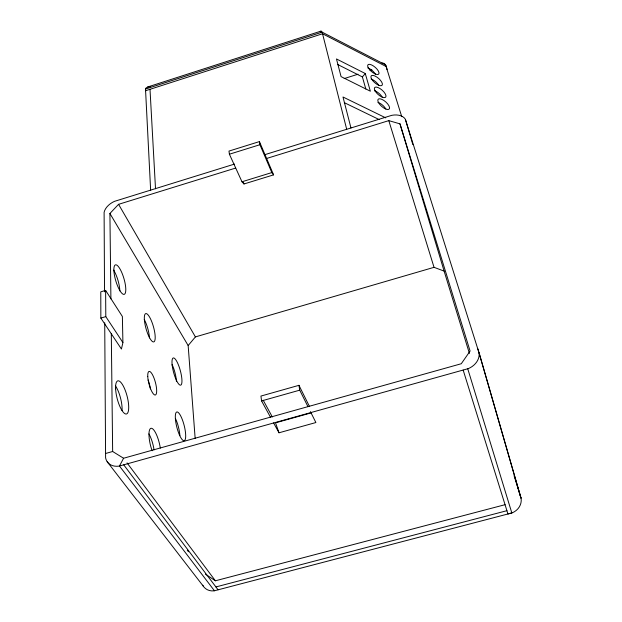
<?xml version="1.0" encoding="UTF-8"?>
<svg xmlns="http://www.w3.org/2000/svg" width="622" height="622" viewBox="0 0 622 622"><rect width="100%" height="100%" fill="white"/><g stroke="black" fill="none" stroke-linecap="round" stroke-linejoin="round"><path stroke-width="0.93" d="M150.641 190.309L145.509 89.047L146.007 88.021L147.826 86.94L321.045 31.1L322.134 32.142L346.687 129.267M122.915 342.59L121.422 349.028L100.85 318.091L100.772 291.842L105.616 290.388L122.371 316.474L122.915 342.59L105.802 316.621L105.616 290.388M266.613 158.47L388.797 120.629L399.977 123.856L470.092 351.057L461.275 363.738L123.584 458.243L119.471 466.018L118.779 466.158A17.502 13.039 -39.4 0 1 105.6 457.909L104.721 322.771M320.268 31.909L321.045 31.1M195.16 438.518L188.155 345.529L195.409 336.906L434.032 267.328L444.108 271.091L469.416 353.428M365.822 89.032L362.385 76.926L365.277 73.528L336.463 58.95L341.074 76.615L370.362 91.209L365.277 73.528M110.903 298.887L109.915 213.478L118.569 204.327L235.676 168.057M467.76 368.815L511.836 512.963L214.435 590.768L119.471 466.018L468.49 368.551A17.805 14.407 -13.7 0 0 479.127 353.133L405.303 119.16A14.407 9.447 -17.5 0 0 391.798 115.319L265.096 154.59M145.509 89.047L322.134 32.142L385.609 64.89L401.742 116.641M145.595 90.726L322.538 33.751L386.114 66.507M344.16 78.59L358.015 74.205M370.028 70.41L371.878 69.827M259.421 141.591L228.982 151.084L229.394 154.217L241.981 181.772L243.987 183.972L273.594 174.868L259.421 141.591L259.926 144.708L271.822 172.582L273.594 174.868M229.394 154.217L259.926 144.708M234.478 164.091L114.541 201.334A13.972 8.856 -29.5 0 0 104.107 212.327L104.535 291.788M241.981 181.772L271.822 172.582M100.85 318.091L105.802 316.621M309.507 406.57L298.957 385.321L260.937 396.066L261.574 400.918L270.446 417.144M261.574 400.918L299.734 390.157L307.952 406.648M105.515 453.508L112.652 451.502L123.584 458.243M311.536 412.775L275.523 422.828L279.006 432.788L315.883 422.54L310.456 411.663M205.377 574.114L215.399 580.793L505.118 504.675M215.904 586.935L506.914 510.693M147.826 86.94L150.687 86.559M214.435 590.768L213.836 590.869A14.959 12.448 -46.8 0 1 202.71 585.201M381.955 63.001C385.617 62.744 386.557 66.764 387.024 69.578M344.339 102.669L379.241 119.603M385.78 117.877L342.994 97.001L350.971 127.984M337.824 64.564L362.385 76.926M107.171 461.695L203.386 586.313M187.3 550.213L188.466 551.753M123.716 464.836L218.073 589.812M127.067 462.9L215.399 580.793M109.915 213.478L188.155 345.529M118.569 204.327L195.409 336.906M273.602 422.906L279.006 432.788M263.215 400.249L272.327 416.973M243.21 182.269L243.987 183.972M514.075 475.667L521.042 498.183L479.01 352.518M463.172 370.09L507.941 513.982L512.458 512.746A15.107 13.606 -5.9 0 0 521.158 498.758L477.859 348.872M388.797 120.629L434.032 267.328M399.977 123.856L444.108 271.091M405.482 119.533L412.837 144.568M298.957 385.321L299.734 390.157M150.003 89.311L155.516 188.8M111.299 333.812L112.652 451.502M113.702 270.251A15.379 4.315 73.5 0 1 119.821 290.902M115.505 385.92A17.105 5.209 75.4 0 1 122.067 410.528M144.25 319.475A14.687 3.903 74.2 0 1 149.435 337.933M148.915 433.876A16.335 4.649 76.1 0 1 154.054 449.861M172.084 364.5A14.081 3.545 74.9 0 1 176.43 381.387M148.106 379.988A12.191 3.359 75.1 0 1 150.407 388.929M175.396 418.388A14.811 3.841 75.7 0 1 179.89 435.657M152.118 450.748A16.351 4.556 76.1 0 1 150.858 428.325A16.351 4.556 76.1 0 1 160.32 448.104M377.912 102.381A7.371 3.048 41.3 0 1 385.865 109.037M374.498 90.703A7.285 2.97 41.1 0 1 382.343 97.296M367.835 67.93A7.106 2.83 40.7 0 1 375.501 74.376M371.07 78.978A7.192 2.9 40.9 0 1 378.829 85.478M113.88 270.166A15.387 4.23 73.5 0 0 123.086 294.206A15.387 4.23 73.5 0 0 122.565 274.481A15.387 4.23 73.5 0 0 113.88 270.166M115.614 388.843A17.121 5.108 75.4 0 0 125.971 414.034A17.121 5.108 75.4 0 0 124.859 389.38A17.121 5.108 75.4 0 0 115.614 388.843M144.483 320.866A14.695 3.825 74.2 0 0 153.533 341.937A14.695 3.825 74.2 0 0 151.255 320.478A14.695 3.825 74.2 0 0 144.483 320.866M172.193 365.332A14.088 3.475 74.8 0 0 180.598 385.166A14.088 3.475 74.8 0 0 178.11 364.158A14.088 3.475 74.8 0 0 172.193 365.332M147.764 376.535A12.207 3.297 75.1 0 0 154.855 395.009A12.207 3.297 75.1 0 0 154.031 378.122A12.207 3.297 75.1 0 0 147.764 376.535M175.388 418.707A14.819 3.763 75.6 0 0 183.793 440.734A14.819 3.763 75.6 0 0 182.332 419.64A14.819 3.763 75.6 0 0 175.388 418.707M375.043 90.804A7.301 2.954 41.1 0 0 385.142 97.522A7.301 2.954 41.1 0 0 380.322 88.767A7.301 2.954 41.1 0 0 375.043 90.804M378.526 102.622A7.386 3.032 41.3 0 0 388.742 109.363A7.386 3.032 41.3 0 0 383.805 100.414A7.386 3.032 41.3 0 0 378.526 102.622M371.598 78.978A7.207 2.885 40.9 0 0 381.581 85.626A7.207 2.885 40.9 0 0 376.815 77.05A7.207 2.885 40.9 0 0 371.598 78.978M368.302 67.798A7.122 2.815 40.7 0 0 378.176 74.422A7.122 2.815 40.7 0 0 373.519 66.025A7.122 2.815 40.7 0 0 368.302 67.798"/></g></svg>
